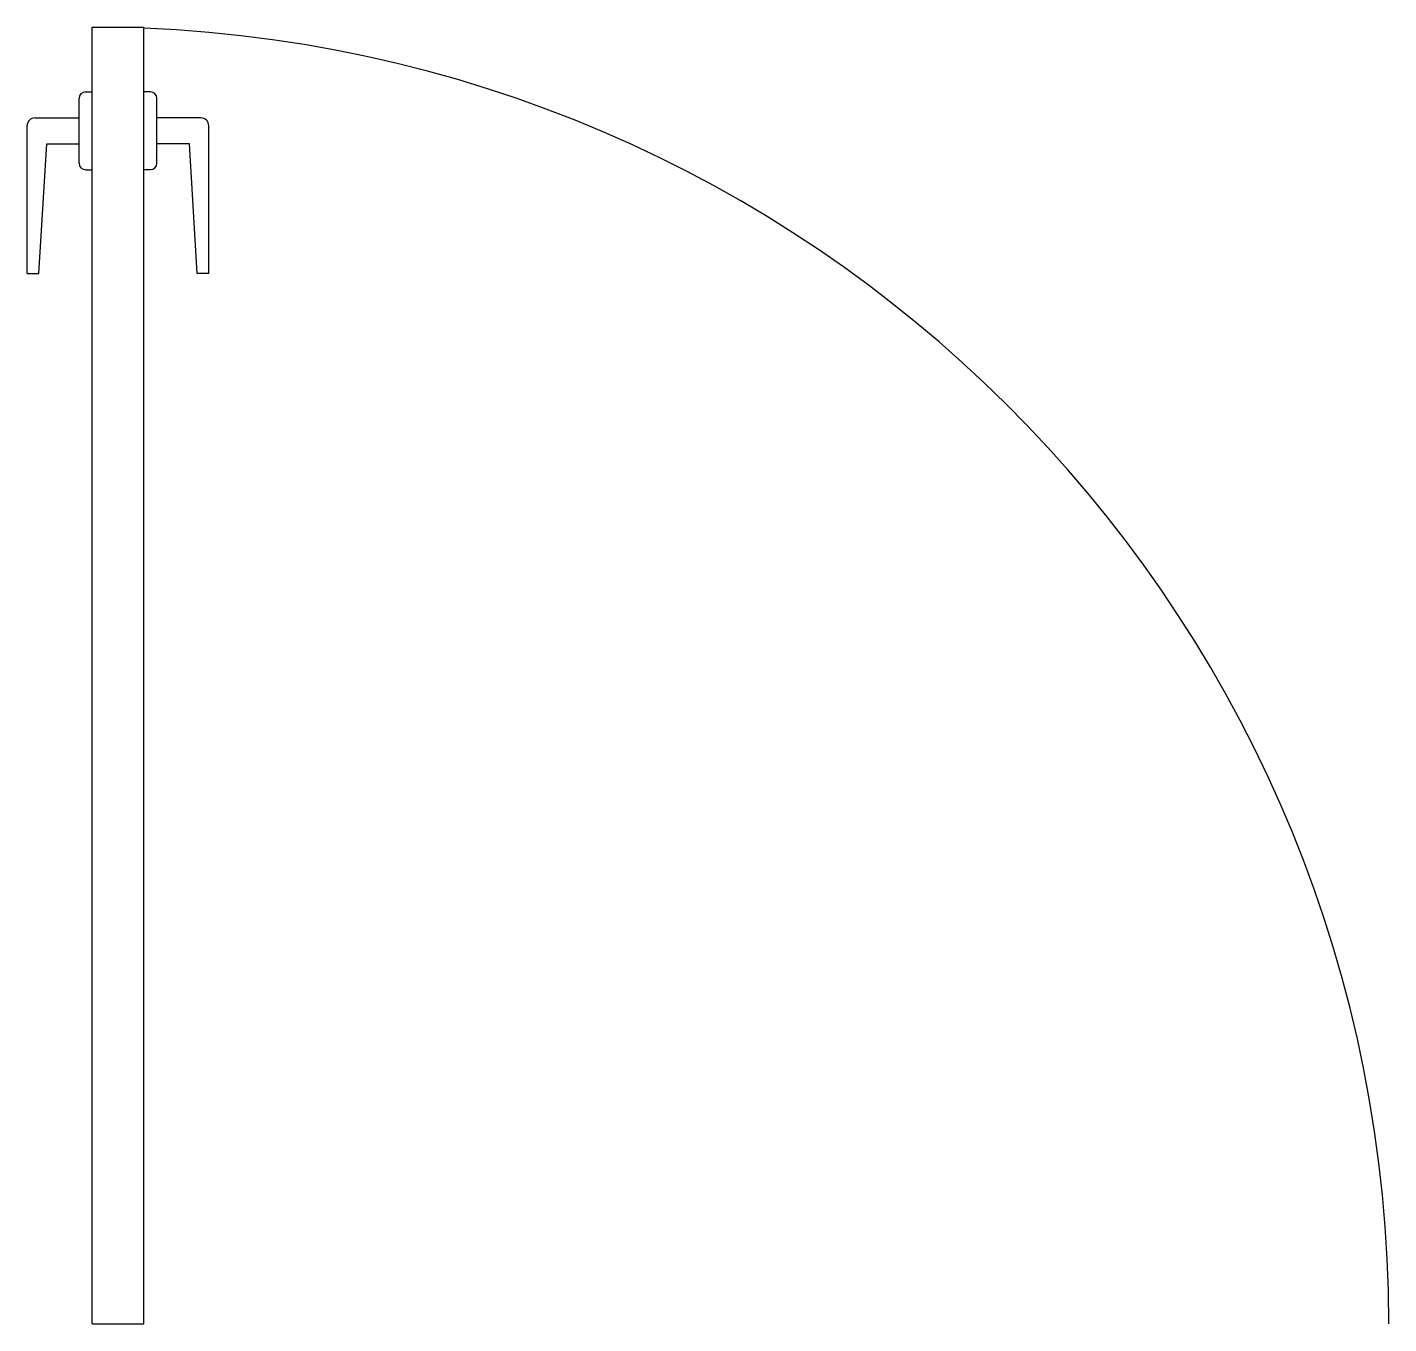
# Model space of a CAD drawing. Header units: millimetres. Extents: x 1689.07 to 1690.12, y 1817.69 to 1818.69.
import ezdxf

# ---------------------------------------------------------------- set-up
doc = ezdxf.new("R2010")
doc.units = ezdxf.units.MM
doc.layers.add('021', color=1, linetype='Continuous')
doc.layers.add('025', color=2, linetype='Continuous')

msp = doc.modelspace()

# ---------------------------------------------------------------- linework, layer by layer
at = {"layer": '021'}
for p, q in [((1689.1122, 1818.6363), (1689.1173, 1818.6363)), ((1689.1623, 1818.6363), (1689.1573, 1818.6363)), ((1689.1073, 1818.5813), (1689.1073, 1818.6314)), ((1689.1673, 1818.5813), (1689.1673, 1818.6314)), ((1689.0733, 1818.6163), (1689.1073, 1818.6163)), ((1689.2012, 1818.6163), (1689.1673, 1818.6163)), ((1689.0673, 1818.4963), (1689.0673, 1818.6102)), ((1689.2073, 1818.4963), (1689.2073, 1818.6102)), ((1689.0761, 1818.4963), (1689.0823, 1818.5963)), ((1689.0823, 1818.5963), (1689.1073, 1818.5963)), ((1689.1923, 1818.5963), (1689.1673, 1818.5963)), ((1689.1984, 1818.4963), (1689.1923, 1818.5963)), ((1689.1122, 1818.5763), (1689.1173, 1818.5763)), ((1689.1623, 1818.5763), (1689.1573, 1818.5763)), ((1689.0673, 1818.4963), (1689.0761, 1818.4963)), ((1689.2073, 1818.4963), (1689.1984, 1818.4963))]:
    msp.add_line(p, q, dxfattribs=at)
for centre, radius, start, end in [((1689.1173, 1817.6862), 1, 0, 87.7076), ((1689.1122, 1818.6314), 0.00494, 90, 180), ((1689.1623, 1818.6314), 0.00494, 0, 90), ((1689.0733, 1818.6102), 0.00609, 90, 180), ((1689.2012, 1818.6102), 0.00609, 0, 90), ((1689.1122, 1818.5813), 0.00494, 180, 270), ((1689.1623, 1818.5813), 0.00494, 270, 0)]:
    msp.add_arc(centre, radius, start, end, dxfattribs=at)
at = {"layer": '025'}
for p, q in [((1689.1173, 1818.6862), (1689.1573, 1818.6862)), ((1689.1173, 1817.6862), (1689.1173, 1818.6862)), ((1689.1573, 1817.6862), (1689.1573, 1818.6862)), ((1689.1173, 1817.6862), (1689.1573, 1817.6862))]:
    msp.add_line(p, q, dxfattribs=at)

doc.saveas('drawing.dxf')
